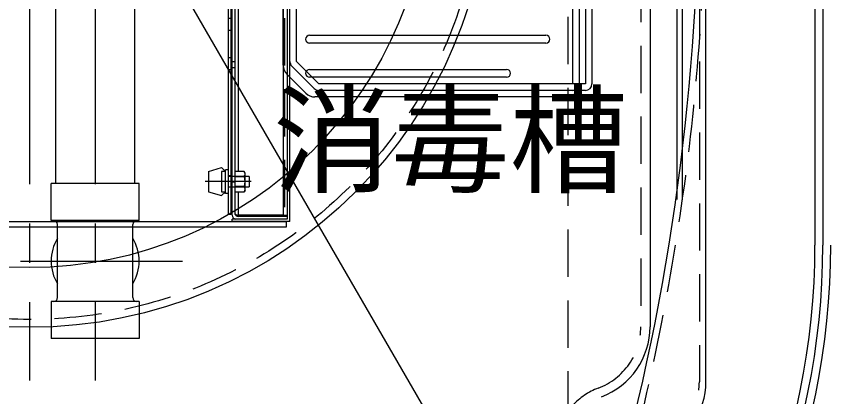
# Model space of a CAD drawing. Units: millimetres, scale not verified. Extents: x -22790 to 8910, y -6308 to 6308.
# Drawn here: x -4126 to -3506, y 590 to 880 of the extents above; entities that cross this region are included whole.
import ezdxf
from ezdxf.enums import TextEntityAlignment as Align

# ---------------------------------------------------------------- set-up
doc = ezdxf.new("R2010")
doc.units = ezdxf.units.MM
doc.header["$LTSCALE"] = 30
doc.linetypes.add('CHAIN1', pattern=[8, 5, -1, 1, -1])
doc.linetypes.add('DASHED1', pattern=[1.8, 1.2, -0.6])
for name, color, linetype, lineweight in [('0-2_空気管', 3, 'Continuous', 25), ('0-4_躯体', 3, 'Continuous', 25), ('0-5_機器', 3, 'Continuous', 25), ('0-6_文字', 3, 'Continuous', 25), ('0-9_水管', 3, 'Continuous', 25), ('0-B_0D', 3, 'Continuous', 25), ('0-D_08', 3, 'Continuous', 25)]:
    doc.layers.add(name, color=color, linetype=linetype, lineweight=lineweight)
doc.styles.add('ＭＳ ゴシック', font='')
doc.styles.get('ＭＳ ゴシック').set_extended_font_data('MS Gothic')

msp = doc.modelspace()

# ---------------------------------------------------------------- linework, layer by layer
at = {"layer": '0-2_空気管', "linetype": 'DASHED1'}
for p, q in [((-3605.8, 1385.68), (-3605.8, 601.82)), ((-3650.34, 1343.75), (-3650.34, 643.75))]:
    msp.add_line(p, q, dxfattribs=at)
at = {"layer": '0-2_空気管'}
for p, q in [((-3600.8, 601.82), (-3600.8, 1385.68)), ((-3643.34, 1343.75), (-3643.34, 643.75)), ((-3517.8, 1281.75), (-3517.8, 705.75)), ((-3511.8, 1281.75), (-3511.8, 705.75)), ((-3622.76, 740.74), (-3622.76, 1246.76)), ((-3618.76, 1247.11), (-3618.76, 740.39))]:
    msp.add_line(p, q, dxfattribs=at)
at = {"layer": '0-2_空気管', "linetype": 'CHAIN1'}
msp.add_line((-4115.8, 1382.37), (-4115.8, 602.8), dxfattribs=at)
at = {"layer": '0-2_空気管'}
for radius in [350.5, 305]:
    msp.add_circle((-4115.8, 993.75), radius, dxfattribs=at)
at = {"layer": '0-2_空気管', "linetype": 'DASHED1'}
msp.add_circle((-4115.8, 993.75), 344.5, dxfattribs=at)
at = {"layer": '0-2_空気管'}
for centre, radius, start in [((-5405.8, 993.75), 1800, 344.534), ((-4067.8, 705.75), 556, 270), ((-4067.8, 705.75), 562, 270), ((-4067.8, 705.75), 550, 270), ((-3700.34, 643.75), 57, 290.576), ((-3655.8, 601.82), 55, 290.576)]:
    msp.add_arc(centre, radius, start, 0, dxfattribs=at)
at = {"layer": '0-2_空気管', "linetype": 'DASHED1'}
for centre, radius, start, end in [((-5405.8, 993.75), 1805, 344.534, 0), ((-3700.34, 643.75), 50, 290.576, 0), ((-3655.8, 601.82), 50, 290.576, 0), ((-3665.2, 550.13), 50, 110.576, 164.784)]:
    msp.add_arc(centre, radius, start, end, dxfattribs=at)
at = {"layer": '0-4_躯体', "linetype": 'CHAIN1'}
for p, q in [((-4065.8, 1382.37), (-4065.8, 602.8)), ((-4122.53, 693.75), (-3999.31, 693.75))]:
    msp.add_line(p, q, dxfattribs=at)
at = {"layer": '0-4_躯体'}
for p, q in [((-4095.8, 752.75), (-4095.8, 934.75)), ((-4035.8, 934.75), (-4035.8, 752.75)), ((-4032.29, 752.75), (-4099.3, 752.75)), ((-4099.3, 724.66), (-4099.3, 752.75)), ((-4032.29, 724.66), (-4032.29, 752.75)), ((-4032.29, 724.66), (-4099.3, 724.66)), ((-4094.4, 665.95), (-4094.4, 721.55)), ((-4037.19, 665.95), (-4037.19, 721.55)), ((-4099.3, 662.85), (-4099.3, 634.75)), ((-4032.29, 662.85), (-4099.3, 662.85)), ((-4032.29, 662.85), (-4032.29, 634.75)), ((-4032.29, 634.75), (-4099.3, 634.75))]:
    msp.add_line(p, q, dxfattribs=at)
for centre, radius, start, end in [((-4097.5, 721.55), 3.1, 0, 90), ((-4034.09, 721.55), 3.1, 90, 180), ((-4065.8, 693.75), 33.5, 148.625, 211.375), ((-4065.8, 693.75), 33.5, 328.625, 31.375), ((-4097.5, 665.95), 3.1, 270, 0), ((-4034.09, 665.95), 3.1, 180, 270)]:
    msp.add_arc(centre, radius, start, end, dxfattribs=at)
at = {"layer": '0-5_機器', "color": 2, "linetype": 'DASHED1'}
msp.add_line((-3705.8, 1743.75), (-3705.8, 243.75), dxfattribs=at)
at = {"layer": '0-6_文字'}
msp.add_line((-4018.6, 933.61), (-3607.31, 221.24), dxfattribs=at)
at = {"layer": '0-9_水管'}
for p, q in [((-3702.25, 1078.75), (-3702.25, 828.75)), ((-3697.24, 1078.75), (-3697.24, 828.75)), ((-3687.55, 1078.75), (-3687.55, 828.75)), ((-3922.55, 842.89), (-3922.55, 1064.61)), ((-3912.55, 845.82), (-3912.55, 1061.68)), ((-3902.55, 865.75), (-3722.55, 865.75)), ((-3722.55, 859.75), (-3902.55, 859.75)), ((-3895.48, 828.75), (-3912.55, 845.82)), ((-3899.01, 825.21), (-3916.08, 842.29)), ((-3902.55, 839.75), (-3752.55, 839.75)), ((-3905.48, 821.68), (-3919.62, 835.82)), ((-3752.55, 833.75), (-3902.55, 833.75)), ((-3707.24, 818.75), (-3898.41, 818.75)), ((-3692.55, 823.75), (-3895.48, 823.75))]:
    msp.add_line(p, q, dxfattribs=at)
msp.add_lwpolyline([(-3692.55, 1078.75), (-3692.55, 828.75), (-3895.48, 828.75)], dxfattribs=at)
for centre, radius, start, end in [((-3902.55, 862.75), 3, 90, 270), ((-3722.55, 862.75), 3, 270, 90), ((-3912.55, 845.82), 5, 180, 225), ((-3912.55, 842.89), 10, 180, 225), ((-3902.55, 836.75), 3, 90, 270), ((-3752.55, 836.75), 3, 270, 90), ((-3895.48, 828.75), 5, 225, 270), ((-3707.24, 828.75), 10, 270, 0), ((-3692.55, 828.75), 5, 270, 0), ((-3898.41, 828.75), 10, 225, 270)]:
    msp.add_arc(centre, radius, start, end, dxfattribs=at)
msp.add_ellipse((-3702.25, 828.75), major_axis=(5.01, 0), ratio=0.99863, start_param=4.712389, end_param=6.283185, dxfattribs=at)
at = {"layer": '0-B_0D'}
for p, q in [((-3964.55, 1199.25), (-3964.55, 729.25)), ((-3962.55, 1199.25), (-3962.55, 729.25)), ((-3961.55, 728.75), (-3961.55, 1199.75)), ((-3959.55, 1197.75), (-3959.55, 730.75)), ((-3922.55, 1200.75), (-3922.55, 727.75)), ((-3919.55, 1202.75), (-3919.55, 725.75)), ((-3917.55, 723.75), (-3917.55, 1101.75)), ((-3956.55, 761.92), (-3956.55, 986.75)), ((-3964.55, 878.89), (-3962.55, 878.89)), ((-3964.55, 869.61), (-3962.55, 869.61)), ((-3964.55, 848.89), (-3962.55, 848.89)), ((-3961.55, 845.75), (-3959.55, 845.75)), ((-3964.55, 839.61), (-3962.55, 839.61)), ((-3961.55, 841.11), (-3959.55, 841.11)), ((-3979.49, 761.92), (-3969.49, 764.92)), ((-3966.49, 761.92), (-3969.49, 764.92)), ((-3966.49, 745.15), (-3966.49, 763.35)), ((-3964.55, 763.35), (-3966.49, 763.35)), ((-3979.49, 761.92), (-3979.49, 746.58)), ((-3966.49, 761.92), (-3969.49, 761.92)), ((-3964.55, 758.89), (-3962.55, 758.89)), ((-3961.55, 758.39), (-3959.55, 758.39)), ((-3952.2, 761.92), (-3959.55, 761.92)), ((-3959.55, 758.08), (-3951.55, 758.08)), ((-3951.55, 760.78), (-3952.2, 761.92)), ((-3951.55, 747.72), (-3951.55, 760.78)), ((-3948.49, 758.25), (-3950.94, 758.25)), ((-3948.49, 758.25), (-3948.49, 750.25)), ((-3962.55, 754.25), (-3964.55, 754.25)), ((-3959.55, 753.75), (-3961.55, 753.75)), ((-3951.55, 750.42), (-3959.55, 750.42)), ((-3950.94, 750.25), (-3948.49, 750.25)), ((-3979.49, 746.58), (-3969.49, 743.58)), ((-3966.49, 746.58), (-3969.49, 743.58)), ((-3964.55, 745.15), (-3966.49, 745.15)), ((-3959.55, 746.58), (-3952.2, 746.58)), ((-3951.55, 747.72), (-3952.2, 746.58)), ((-3962.55, 729.25), (-3964.55, 729.25)), ((-3919.55, 725.75), (-3961.55, 725.75)), ((-3961.55, 723.75), (-3961.55, 725.75)), ((-3922.55, 728.72), (-3956.55, 728.72)), ((-3917.55, 723.75), (-3961.55, 723.75))]:
    msp.add_line(p, q, dxfattribs=at)
at = {"layer": '0-B_0D', "linetype": 'DASHED1'}
for p, q in [((-3921.55, 1202.75), (-3921.55, 725.75)), ((-3950.94, 758.25), (-3964.55, 758.25)), ((-3964.55, 750.25), (-3950.94, 750.25))]:
    msp.add_line(p, q, dxfattribs=at)
at = {"layer": '0-B_0D', "linetype": 'CHAIN1'}
msp.add_line((-3946.88, 754.25), (-3982.11, 754.25), dxfattribs=at)
at = {"layer": '0-B_0D'}
for points in [[(-3969.49, 761.92), (-3969.49, 746.58), (-3966.49, 746.58)], [(-3919.55, 727.75), (-3956.55, 727.75), (-3956.55, 746.58)]]:
    msp.add_lwpolyline(points, dxfattribs=at)
for centre, radius, start, end in [((-3954.68, 760), 3.13, 322.301, 37.699), ((-3963.1, 754.25), 11.56, 340.627, 19.373), ((-3954.68, 748.5), 3.13, 322.301, 37.699), ((-3958.55, 728.75), 3, 180, 270), ((-3956.55, 730.75), 3, 180, 270)]:
    msp.add_arc(centre, radius, start, end, dxfattribs=at)
for centre, ratio, start_param, end_param in [((-3956.55, 730.75), 0.676856, 6.283185, 7.853982), ((-3922.55, 728.75), 0.010189, 1.570796, 3.141593)]:
    msp.add_ellipse(centre, major_axis=(-3, 0), ratio=ratio, start_param=start_param, end_param=end_param, dxfattribs=at)
at = {"layer": '0-D_08'}
msp.add_line((-4145.01, 723.75), (-3920.01, 723.75), dxfattribs=at)
msp.add_lwpolyline([(-4141.01, 719.75), (-3920.01, 719.75), (-3920.01, 723.75)], dxfattribs=at)

# ---------------------------------------------------------------- texts
at = {"layer": '0-6_文字', "color": 4, "style": 'ＭＳ ゴシック'}
msp.add_text('消毒槽', height=65.98, dxfattribs=at).set_placement((-3930.4, 733.02), align=Align.BOTTOM_LEFT)

doc.saveas('drawing.dxf')
